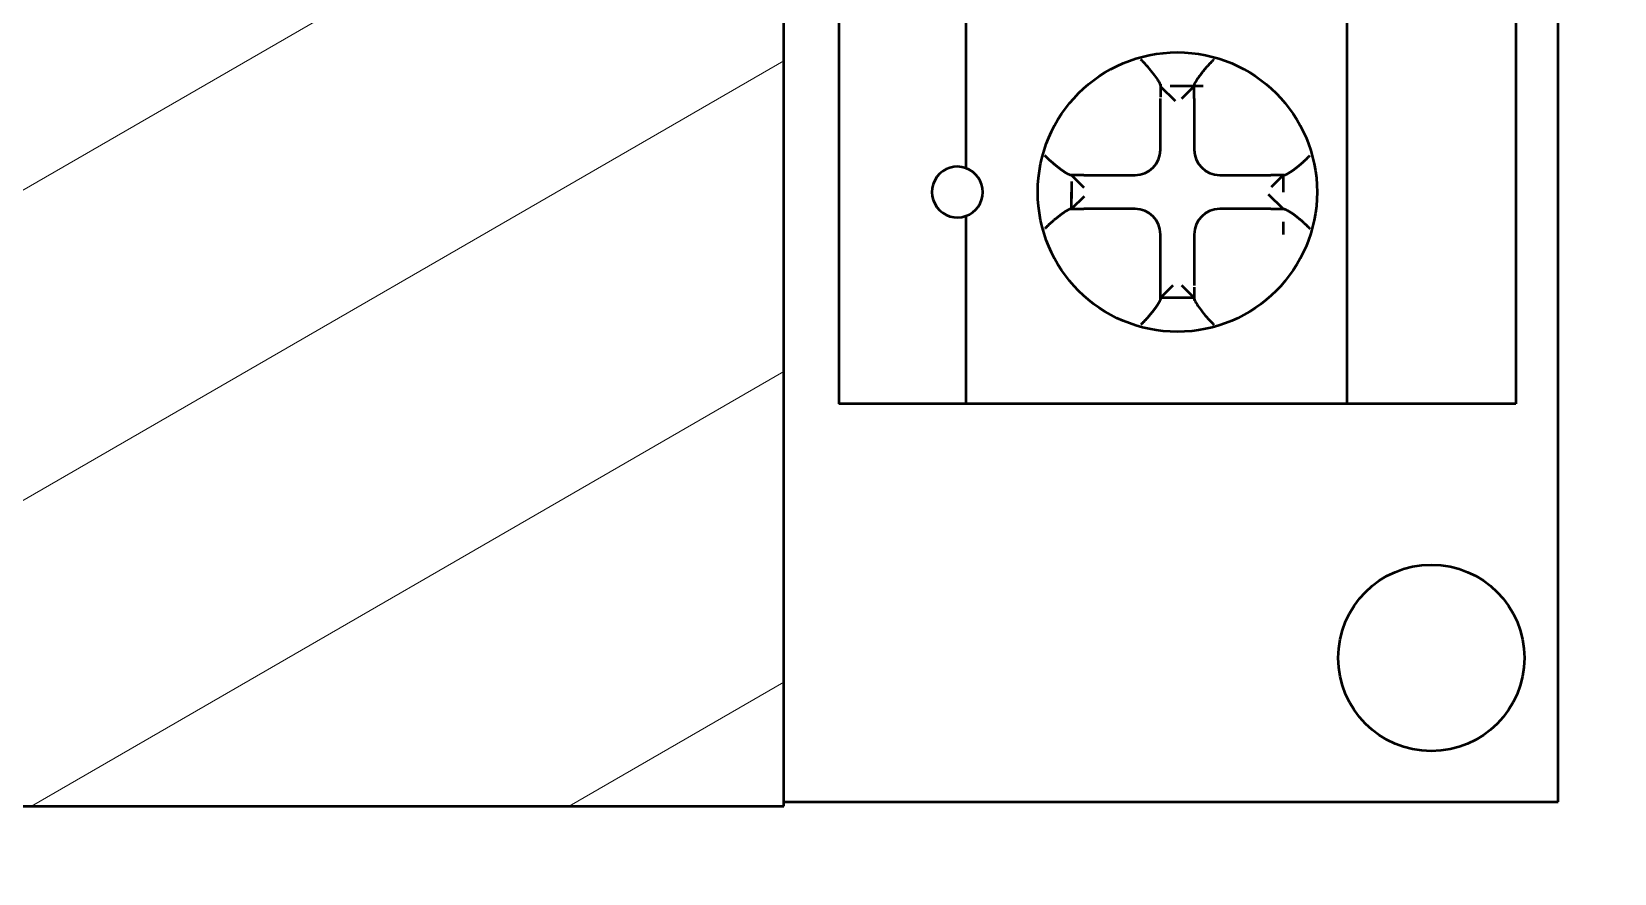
# Model space of a CAD drawing. Header units: millimetres. Extents: x 0 to 841, y 0 to 594.
# Drawn here: x 502.96 to 521.65, y 227.26 to 237.2 of the extents above; entities that cross this region are included whole.
import ezdxf

# ---------------------------------------------------------------- set-up
doc = ezdxf.new("R2010")
doc.units = ezdxf.units.MM
doc.layers.add('Hatch (ISO)', color=7, linetype='Continuous', lineweight=18)
doc.layers.add('Visible (ISO)', color=7, linetype='Continuous', lineweight=50)

msp = doc.modelspace()

# ---------------------------------------------------------------- hatches: boundary and pattern name
at = {"layer": 'Hatch (ISO)'}
h = msp.add_hatch(dxfattribs=at)
h.set_pattern_fill('ANSI31', color=256, scale=25.4, style=0)
h.set_pattern_definition([(45, (0, 0), (-2.245064, 2.245064), [])])
edge = h.paths.add_edge_path()
edge.add_ellipse((416.288, 307.621), major_axis=(-9.758, 2.186), ratio=1, start_angle=270, end_angle=282.6294)
edge.add_line((416.288, 317.621), (382.416, 317.621))
edge.add_ellipse((382.416, 312.621), major_axis=(-5, 0), ratio=1, start_angle=270, end_angle=360)
edge.add_line((377.416, 312.621), (377.416, 210.621))
edge.add_ellipse((382.416, 210.621), major_axis=(0, -5), ratio=1, start_angle=270, end_angle=360)
edge.add_line((382.416, 205.621), (416.288, 205.621))
edge.add_ellipse((416.288, 215.621), major_axis=(10, 0), ratio=1, start_angle=270, end_angle=282.6294)
edge.add_ellipse((445.416, 85.621), major_axis=(120.242, 26.942), ratio=1, start_angle=64.74122, end_angle=90, ccw=False)
edge.add_ellipse((474.544, 215.621), major_axis=(9.758, -2.186), ratio=1, start_angle=270, end_angle=282.6294)
edge.add_line((474.544, 205.621), (558.416, 205.621))
edge.add_ellipse((558.416, 210.621), major_axis=(5, 0), ratio=1, start_angle=270, end_angle=360)
edge.add_line((563.416, 210.621), (563.416, 312.621))
edge.add_ellipse((558.416, 312.621), major_axis=(0, 5), ratio=1, start_angle=270, end_angle=360)
edge.add_line((558.416, 317.621), (474.544, 317.621))
edge.add_ellipse((474.544, 307.621), major_axis=(-10, 0), ratio=1, start_angle=270, end_angle=282.6294)
edge.add_ellipse((445.416, 437.621), major_axis=(-120.242, -26.942), ratio=1, start_angle=64.74122, end_angle=90, ccw=False)
edge = h.paths.add_edge_path(flags=0)
edge.add_line((388.916, 208.621), (388.916, 210.621))
edge.add_ellipse((382.416, 210.621), major_axis=(0, 6.5), ratio=1, start_angle=270, end_angle=363.5049)
edge.add_line((382.019, 217.108), (380.416, 217.108))
edge.add_line((380.416, 217.108), (380.416, 221.814))
edge.add_spline(control_points=[(380.416, 221.814), (380.416, 222.421), (380.5, 223.145), (380.692, 224.324), (380.822, 224.956), (381.036, 226.225), (381.109, 226.863), (381.109, 228.037), (381.036, 228.675), (380.822, 229.944), (380.692, 230.576), (380.5, 231.755), (380.416, 232.479), (380.416, 233.086)], knot_values=[1.346639, 1.346639, 1.346639, 1.346639, 1.528836, 1.528836, 1.705012, 1.705012, 1.881187, 1.881187, 2.057362, 2.057362, 2.233538, 2.233538, 2.415734, 2.415734, 2.415734, 2.415734], degree=3, periodic=0)
edge.add_line((380.416, 233.086), (380.416, 241.621))
edge.add_ellipse((380.416, 244.121), major_axis=(2.5, 0), ratio=1, start_angle=270, end_angle=450)
edge.add_line((380.416, 246.621), (380.416, 276.621))
edge.add_ellipse((380.416, 279.121), major_axis=(2.5, 0), ratio=1, start_angle=270, end_angle=450)
edge.add_line((380.416, 281.621), (380.416, 306.121))
edge.add_line((380.416, 306.121), (382.489, 306.121))
edge.add_ellipse((382.416, 312.621), major_axis=(6.5, 0.073), ratio=1, start_angle=270, end_angle=359.355)
edge.add_line((388.916, 312.621), (388.916, 314.621))
edge.add_line((388.916, 314.621), (416.288, 314.621))
edge.add_ellipse((416.288, 307.621), major_axis=(7, 0), ratio=1, start_angle=77.3706, end_angle=90, ccw=False)
edge.add_ellipse((445.416, 437.621), major_axis=(123.169, -27.598), ratio=1, start_angle=270, end_angle=279.22446)
edge.add_ellipse((445.416, 311.397), major_axis=(-0.223, -7.497), ratio=1, start_angle=270, end_angle=453.4049)
edge.add_ellipse((445.416, 437.621), major_axis=(126.001, 7.497), ratio=1, start_angle=270, end_angle=279.22446)
edge.add_ellipse((474.544, 307.621), major_axis=(6.831, 1.531), ratio=1, start_angle=77.3706, end_angle=90, ccw=False)
edge.add_line((474.544, 314.621), (535.916, 314.621))
edge.add_ellipse((538.416, 314.621), major_axis=(0, -2.5), ratio=1, start_angle=270, end_angle=450)
edge.add_line((540.916, 314.621), (551.918, 314.621))
edge.add_line((551.918, 314.621), (551.918, 312.445))
edge.add_ellipse((558.416, 312.621), major_axis=(0.176, -6.498), ratio=1, start_angle=270, end_angle=359.0971)
edge.add_line((558.489, 306.121), (560.416, 306.121))
edge.add_line((560.416, 306.121), (560.416, 217.108))
edge.add_line((560.416, 217.108), (558.813, 217.108))
edge.add_ellipse((558.416, 210.621), major_axis=(-6.488, 0.397), ratio=1, start_angle=270, end_angle=361.9571)
edge.add_line((551.918, 210.796), (551.918, 208.621))
edge.add_line((551.918, 208.621), (540.916, 208.621))
edge.add_ellipse((538.416, 208.621), major_axis=(0, 2.5), ratio=1, start_angle=270, end_angle=450)
edge.add_line((535.916, 208.621), (474.544, 208.621))
edge.add_ellipse((474.544, 215.621), major_axis=(-7, 0), ratio=1, start_angle=77.3706, end_angle=90, ccw=False)
edge.add_ellipse((445.416, 85.621), major_axis=(-123.169, 27.598), ratio=1, start_angle=270, end_angle=279.22446)
edge.add_ellipse((445.416, 211.844), major_axis=(0.223, 7.497), ratio=1, start_angle=270, end_angle=453.4049)
edge.add_ellipse((445.416, 85.621), major_axis=(-126.001, -7.497), ratio=1, start_angle=270, end_angle=279.22446)
edge.add_ellipse((416.288, 215.621), major_axis=(-6.831, -1.531), ratio=1, start_angle=77.3706, end_angle=90, ccw=False)
edge.add_line((416.288, 208.621), (388.916, 208.621))
edge = h.paths.add_edge_path(flags=0)
edge.add_ellipse((557.666, 211.371), major_axis=(0, 2.172), ratio=1, start_angle=0, end_angle=360)
edge = h.paths.add_edge_path(flags=0)
edge.add_ellipse((557.666, 311.871), major_axis=(0, 2.172), ratio=1, start_angle=0, end_angle=360)
edge = h.paths.add_edge_path(flags=0)
edge.add_ellipse((383.166, 311.871), major_axis=(0, 2.172), ratio=1, start_angle=0, end_angle=360)
edge = h.paths.add_edge_path(flags=0)
edge.add_ellipse((383.166, 211.371), major_axis=(0, 2.172), ratio=1, start_angle=0, end_angle=360)
edge = h.paths.add_edge_path(flags=0)
edge.add_ellipse((445.416, 214.344), major_axis=(0, 2), ratio=1, start_angle=0, end_angle=360)
edge = h.paths.add_edge_path(flags=0)
edge.add_ellipse((445.416, 308.897), major_axis=(0, 2), ratio=1, start_angle=0, end_angle=360)
h = msp.add_hatch(dxfattribs=at)
h.set_pattern_fill('ANSI31', color=256, scale=25.4, angle=-15, style=0)
h.set_pattern_definition([(30, (0, 0), (-1.587501, 2.74963), [])])
h.paths.add_polyline_path([(494.842, 228.057), (511.842, 228.057), (511.842, 247.557), (494.842, 247.557)])

# ---------------------------------------------------------------- linework, layer by layer
at = {"layer": 'Visible (ISO)'}
for p, q in [((511.842, 228.057), (511.842, 247.557)), ((520.992, 228.107), (520.992, 247.507)), ((512.492, 242.807), (512.492, 232.807)), ((520.492, 242.807), (520.492, 232.807)), ((513.992, 240.024), (513.992, 235.589)), ((518.492, 237.407), (518.492, 232.807)), ((516.292, 236.581), (516.292, 236.427)), ((516.468, 236.381), (516.294, 236.554)), ((516.797, 236.557), (516.408, 236.557)), ((516.692, 236.557), (516.542, 236.406)), ((516.692, 236.411), (516.692, 236.566)), ((516.292, 235.807), (516.292, 236.411)), ((516.692, 236.411), (516.692, 235.807)), ((515.387, 235.507), (515.232, 235.507)), ((515.391, 235.357), (515.242, 235.507)), ((515.242, 235.433), (515.242, 235.23)), ((515.387, 235.507), (515.992, 235.507)), ((516.992, 235.507), (517.597, 235.507)), ((517.752, 235.507), (517.597, 235.507)), ((517.742, 235.507), (517.598, 235.363)), ((517.742, 235.507), (517.742, 235.307)), ((515.242, 235.107), (515.242, 235.307)), ((515.389, 235.254), (515.242, 235.107)), ((517.74, 235.108), (517.569, 235.279)), ((515.232, 235.107), (515.387, 235.107)), ((515.992, 235.107), (515.387, 235.107)), ((517.597, 235.107), (516.992, 235.107)), ((517.597, 235.107), (517.752, 235.107)), ((513.992, 235.024), (513.992, 232.807)), ((517.742, 234.955), (517.742, 234.806)), ((516.292, 234.202), (516.292, 234.807)), ((516.692, 234.807), (516.692, 234.202)), ((516.438, 234.203), (516.292, 234.057)), ((516.292, 234.047), (516.292, 234.202)), ((516.692, 234.057), (516.546, 234.203)), ((516.692, 234.182), (516.692, 234.028)), ((516.692, 234.057), (516.292, 234.057)), ((513.992, 232.807), (512.492, 232.807)), ((518.492, 232.807), (513.992, 232.807)), ((520.492, 232.807), (518.492, 232.807)), ((494.842, 228.057), (511.842, 228.057)), ((511.842, 228.107), (520.992, 228.107))]:
    msp.add_line(p, q, dxfattribs=at)
for centre, radius in [((516.492, 235.307), 1.65), ((519.492, 229.807), 1.1)]:
    msp.add_circle(centre, radius, dxfattribs=at)
for centre, start, end in [((515.992, 235.807), 270, 0), ((516.992, 235.807), 180, 270), ((513.892, 235.307), 70.5288, 289.4712), ((513.892, 235.307), 289.4712, 70.5288), ((515.992, 234.807), 0, 90), ((516.992, 234.807), 90, 180)]:
    msp.add_arc(centre, 0.3, start, end, dxfattribs=at)
for points, knots in [([(516.292, 236.566), (516.292, 236.569), (516.291, 236.573), (516.288, 236.582), (516.286, 236.587), (516.278, 236.605), (516.269, 236.619), (516.246, 236.655), (516.229, 236.678), (516.19, 236.729), (516.168, 236.756), (516.122, 236.809), (516.098, 236.835), (516.07, 236.863), (516.065, 236.868), (516.06, 236.872)], [0.000001, 0.000001, 0.000001, 0.000001, 0.00287768, 0.00287768, 0.00591078, 0.00591078, 0.01244531, 0.01244531, 0.0208303, 0.0208303, 0.02984915, 0.02984915, 0.03976854, 0.03976854, 0.04179777, 0.04179777, 0.04179777, 0.04179777]), ([(516.692, 236.566), (516.692, 236.568), (516.692, 236.569), (516.692, 236.57), (516.692, 236.571), (516.693, 236.573), (516.693, 236.574), (516.693, 236.576), (516.694, 236.577), (516.694, 236.579), (516.695, 236.58), (516.696, 236.582), (516.696, 236.584), (516.697, 236.586), (516.698, 236.587), (516.699, 236.589), (516.7, 236.591), (516.7, 236.593), (516.701, 236.595), (516.702, 236.596), (516.702, 236.597), (516.703, 236.598), (516.703, 236.599), (516.704, 236.6), (516.705, 236.601), (516.706, 236.603), (516.707, 236.605), (516.708, 236.607), (516.709, 236.609), (516.711, 236.612), (516.712, 236.614), (516.713, 236.616), (516.715, 236.618), (516.716, 236.621), (516.717, 236.623), (516.719, 236.625), (516.72, 236.628), (516.722, 236.63), (516.723, 236.632), (516.725, 236.635), (516.726, 236.637), (516.728, 236.64), (516.73, 236.642), (516.731, 236.645), (516.733, 236.647), (516.735, 236.65), (516.736, 236.652), (516.738, 236.655), (516.74, 236.657), (516.742, 236.66), (516.744, 236.662), (516.745, 236.665), (516.747, 236.668), (516.749, 236.67), (516.751, 236.673), (516.753, 236.675), (516.755, 236.678), (516.757, 236.681), (516.759, 236.683), (516.76, 236.686), (516.762, 236.688), (516.764, 236.691), (516.766, 236.694), (516.768, 236.696), (516.77, 236.699), (516.772, 236.702), (516.774, 236.704), (516.777, 236.707), (516.779, 236.71), (516.781, 236.712), (516.783, 236.715), (516.785, 236.718), (516.787, 236.72), (516.789, 236.723), (516.791, 236.726), (516.793, 236.728), (516.795, 236.731), (516.798, 236.734), (516.8, 236.736), (516.802, 236.739), (516.804, 236.742), (516.806, 236.744), (516.808, 236.747), (516.811, 236.75), (516.813, 236.752), (516.815, 236.755), (516.817, 236.758), (516.819, 236.76), (516.821, 236.763), (516.824, 236.766), (516.826, 236.768), (516.828, 236.771), (516.83, 236.773), (516.833, 236.776), (516.835, 236.778), (516.837, 236.781), (516.839, 236.784), (516.841, 236.786), (516.844, 236.789), (516.846, 236.791), (516.848, 236.794), (516.85, 236.796), (516.853, 236.799), (516.855, 236.801), (516.857, 236.804), (516.859, 236.806), (516.861, 236.809), (516.864, 236.811), (516.866, 236.813), (516.868, 236.816), (516.87, 236.818), (516.873, 236.821), (516.875, 236.823), (516.877, 236.825), (516.879, 236.828), (516.881, 236.83), (516.884, 236.832), (516.886, 236.834), (516.888, 236.837), (516.89, 236.839), (516.892, 236.841), (516.894, 236.843), (516.897, 236.846), (516.899, 236.848), (516.901, 236.85), (516.903, 236.852), (516.905, 236.854), (516.907, 236.856), (516.909, 236.858), (516.911, 236.86), (516.913, 236.862), (516.916, 236.864), (516.918, 236.866), (516.92, 236.868), (516.922, 236.87), (516.924, 236.872)], [0, 0, 0, 0, 0.022727, 0.022727, 0.022727, 0.045455, 0.045455, 0.045455, 0.068182, 0.068182, 0.068182, 0.090909, 0.090909, 0.090909, 0.113636, 0.113636, 0.113636, 0.136364, 0.136364, 0.136364, 0.147688, 0.147688, 0.147688, 0.159091, 0.159091, 0.159091, 0.181818, 0.181818, 0.181818, 0.204545, 0.204545, 0.204545, 0.227273, 0.227273, 0.227273, 0.25, 0.25, 0.25, 0.272727, 0.272727, 0.272727, 0.295455, 0.295455, 0.295455, 0.318182, 0.318182, 0.318182, 0.340909, 0.340909, 0.340909, 0.363636, 0.363636, 0.363636, 0.386364, 0.386364, 0.386364, 0.409091, 0.409091, 0.409091, 0.431818, 0.431818, 0.431818, 0.454545, 0.454545, 0.454545, 0.477273, 0.477273, 0.477273, 0.5, 0.5, 0.5, 0.522727, 0.522727, 0.522727, 0.545455, 0.545455, 0.545455, 0.568182, 0.568182, 0.568182, 0.590909, 0.590909, 0.590909, 0.613636, 0.613636, 0.613636, 0.636364, 0.636364, 0.636364, 0.659091, 0.659091, 0.659091, 0.681818, 0.681818, 0.681818, 0.704545, 0.704545, 0.704545, 0.727273, 0.727273, 0.727273, 0.75, 0.75, 0.75, 0.772727, 0.772727, 0.772727, 0.795455, 0.795455, 0.795455, 0.818182, 0.818182, 0.818182, 0.840909, 0.840909, 0.840909, 0.863636, 0.863636, 0.863636, 0.886364, 0.886364, 0.886364, 0.909091, 0.909091, 0.909091, 0.931818, 0.931818, 0.931818, 0.954545, 0.954545, 0.954545, 0.977273, 0.977273, 0.977273, 1, 1, 1, 1]), ([(515.232, 235.507), (515.231, 235.507), (515.23, 235.507), (515.228, 235.507), (515.227, 235.507), (515.226, 235.507), (515.224, 235.508), (515.223, 235.508), (515.221, 235.509), (515.22, 235.509), (515.218, 235.51), (515.216, 235.51), (515.215, 235.511), (515.213, 235.512), (515.211, 235.513), (515.209, 235.513), (515.207, 235.514), (515.206, 235.515), (515.204, 235.516), (515.202, 235.517), (515.2, 235.518), (515.198, 235.519), (515.195, 235.52), (515.193, 235.522), (515.191, 235.523), (515.19, 235.524), (515.188, 235.524), (515.187, 235.525), (515.184, 235.527), (515.181, 235.529), (515.178, 235.531), (515.175, 235.532), (515.173, 235.534), (515.171, 235.535), (515.168, 235.537), (515.166, 235.538), (515.164, 235.54), (515.161, 235.541), (515.159, 235.543), (515.156, 235.544), (515.154, 235.546), (515.151, 235.548), (515.149, 235.549), (515.146, 235.551), (515.144, 235.553), (515.141, 235.555), (515.139, 235.556), (515.136, 235.558), (515.134, 235.56), (515.131, 235.562), (515.128, 235.564), (515.126, 235.566), (515.123, 235.568), (515.121, 235.569), (515.118, 235.571), (515.115, 235.573), (515.113, 235.575), (515.11, 235.577), (515.107, 235.579), (515.105, 235.581), (515.102, 235.583), (515.099, 235.585), (515.097, 235.587), (515.094, 235.589), (515.091, 235.591), (515.089, 235.593), (515.086, 235.595), (515.083, 235.597), (515.081, 235.6), (515.078, 235.602), (515.075, 235.604), (515.073, 235.606), (515.07, 235.608), (515.067, 235.61), (515.065, 235.612), (515.062, 235.614), (515.06, 235.616), (515.058, 235.617), (515.056, 235.619), (515.053, 235.622), (515.05, 235.625), (515.046, 235.627), (515.043, 235.63), (515.041, 235.632), (515.038, 235.634), (515.036, 235.636), (515.033, 235.638), (515.03, 235.641), (515.028, 235.643), (515.025, 235.645), (515.023, 235.647), (515.02, 235.649), (515.017, 235.652), (515.015, 235.654), (515.012, 235.656), (515.01, 235.658), (515.007, 235.661), (515.005, 235.663), (515.002, 235.665), (515, 235.667), (514.997, 235.67), (514.995, 235.672), (514.992, 235.674), (514.99, 235.676), (514.987, 235.678), (514.985, 235.681), (514.983, 235.683), (514.98, 235.685), (514.978, 235.687), (514.976, 235.69), (514.973, 235.692), (514.971, 235.694), (514.969, 235.696), (514.966, 235.698), (514.964, 235.7), (514.962, 235.703), (514.96, 235.705), (514.957, 235.707), (514.955, 235.709), (514.953, 235.711), (514.951, 235.713), (514.949, 235.716), (514.947, 235.718), (514.944, 235.72), (514.942, 235.722), (514.94, 235.724), (514.938, 235.726), (514.936, 235.728), (514.934, 235.73), (514.932, 235.732), (514.93, 235.734), (514.928, 235.736), (514.926, 235.738)], [0, 0, 0, 0, 0.022727, 0.022727, 0.022727, 0.045455, 0.045455, 0.045455, 0.068182, 0.068182, 0.068182, 0.090909, 0.090909, 0.090909, 0.113636, 0.113636, 0.113636, 0.136364, 0.136364, 0.136364, 0.159091, 0.159091, 0.159091, 0.181818, 0.181818, 0.181818, 0.197847, 0.197847, 0.197847, 0.227273, 0.227273, 0.227273, 0.25, 0.25, 0.25, 0.272727, 0.272727, 0.272727, 0.295455, 0.295455, 0.295455, 0.318182, 0.318182, 0.318182, 0.340909, 0.340909, 0.340909, 0.363636, 0.363636, 0.363636, 0.386364, 0.386364, 0.386364, 0.409091, 0.409091, 0.409091, 0.431818, 0.431818, 0.431818, 0.454545, 0.454545, 0.454545, 0.477273, 0.477273, 0.477273, 0.5, 0.5, 0.5, 0.522727, 0.522727, 0.522727, 0.545455, 0.545455, 0.545455, 0.568182, 0.568182, 0.568182, 0.584169, 0.584169, 0.584169, 0.613636, 0.613636, 0.613636, 0.636364, 0.636364, 0.636364, 0.659091, 0.659091, 0.659091, 0.681818, 0.681818, 0.681818, 0.704545, 0.704545, 0.704545, 0.727273, 0.727273, 0.727273, 0.75, 0.75, 0.75, 0.772727, 0.772727, 0.772727, 0.795455, 0.795455, 0.795455, 0.818182, 0.818182, 0.818182, 0.840909, 0.840909, 0.840909, 0.863636, 0.863636, 0.863636, 0.886364, 0.886364, 0.886364, 0.909091, 0.909091, 0.909091, 0.931818, 0.931818, 0.931818, 0.954545, 0.954545, 0.954545, 0.977273, 0.977273, 0.977273, 1, 1, 1, 1]), ([(517.752, 235.507), (517.753, 235.507), (517.754, 235.507), (517.755, 235.507), (517.757, 235.507), (517.758, 235.507), (517.759, 235.508), (517.761, 235.508), (517.762, 235.509), (517.764, 235.509), (517.766, 235.51), (517.767, 235.51), (517.769, 235.511), (517.771, 235.512), (517.773, 235.513), (517.774, 235.513), (517.776, 235.514), (517.778, 235.515), (517.78, 235.516), (517.782, 235.517), (517.784, 235.518), (517.786, 235.519), (517.788, 235.52), (517.79, 235.522), (517.793, 235.523), (517.795, 235.524), (517.797, 235.525), (517.799, 235.527), (517.801, 235.528), (517.804, 235.529), (517.806, 235.531), (517.808, 235.532), (517.811, 235.534), (517.813, 235.535), (517.815, 235.537), (517.818, 235.538), (517.82, 235.54), (517.823, 235.541), (517.825, 235.543), (517.827, 235.544), (517.83, 235.546), (517.832, 235.548), (517.835, 235.549), (517.837, 235.551), (517.84, 235.553), (517.843, 235.555), (517.845, 235.556), (517.848, 235.558), (517.85, 235.56), (517.853, 235.562), (517.855, 235.564), (517.858, 235.566), (517.861, 235.568), (517.863, 235.569), (517.866, 235.571), (517.868, 235.573), (517.871, 235.575), (517.874, 235.577), (517.876, 235.579), (517.879, 235.581), (517.882, 235.583), (517.884, 235.585), (517.887, 235.587), (517.89, 235.589), (517.892, 235.591), (517.895, 235.593), (517.898, 235.595), (517.9, 235.597), (517.903, 235.6), (517.906, 235.602), (517.908, 235.604), (517.911, 235.606), (517.914, 235.608), (517.916, 235.61), (517.919, 235.612), (517.922, 235.614), (517.924, 235.617), (517.927, 235.619), (517.93, 235.621), (517.932, 235.623), (517.935, 235.625), (517.938, 235.627), (517.94, 235.63), (517.943, 235.632), (517.946, 235.634), (517.948, 235.636), (517.951, 235.638), (517.953, 235.641), (517.956, 235.642), (517.958, 235.644), (517.96, 235.646), (517.963, 235.649), (517.966, 235.651), (517.969, 235.654), (517.971, 235.656), (517.974, 235.658), (517.976, 235.661), (517.979, 235.663), (517.982, 235.665), (517.984, 235.667), (517.986, 235.67), (517.989, 235.672), (517.991, 235.674), (517.994, 235.676), (517.996, 235.678), (517.999, 235.681), (518.001, 235.683), (518.003, 235.685), (518.006, 235.687), (518.008, 235.69), (518.011, 235.692), (518.013, 235.694), (518.015, 235.696), (518.017, 235.698), (518.02, 235.7), (518.022, 235.703), (518.024, 235.705), (518.026, 235.707), (518.029, 235.709), (518.031, 235.711), (518.033, 235.713), (518.035, 235.716), (518.037, 235.718), (518.039, 235.72), (518.041, 235.722), (518.043, 235.724), (518.045, 235.726), (518.048, 235.728), (518.05, 235.73), (518.051, 235.732), (518.053, 235.734), (518.055, 235.736), (518.057, 235.738)], [0, 0, 0, 0, 0.0227273, 0.0227273, 0.0227273, 0.0454545, 0.0454545, 0.0454545, 0.0681818, 0.0681818, 0.0681818, 0.0909091, 0.0909091, 0.0909091, 0.1136364, 0.1136364, 0.1136364, 0.1363636, 0.1363636, 0.1363636, 0.1590909, 0.1590909, 0.1590909, 0.1818182, 0.1818182, 0.1818182, 0.2045455, 0.2045455, 0.2045455, 0.2272727, 0.2272727, 0.2272727, 0.25, 0.25, 0.25, 0.2727273, 0.2727273, 0.2727273, 0.2954545, 0.2954545, 0.2954545, 0.3181818, 0.3181818, 0.3181818, 0.3409091, 0.3409091, 0.3409091, 0.3636364, 0.3636364, 0.3636364, 0.3863636, 0.3863636, 0.3863636, 0.4090909, 0.4090909, 0.4090909, 0.4318182, 0.4318182, 0.4318182, 0.4545455, 0.4545455, 0.4545455, 0.4772727, 0.4772727, 0.4772727, 0.5, 0.5, 0.5, 0.5227273, 0.5227273, 0.5227273, 0.5454545, 0.5454545, 0.5454545, 0.5681818, 0.5681818, 0.5681818, 0.5909091, 0.5909091, 0.5909091, 0.6136364, 0.6136364, 0.6136364, 0.6363636, 0.6363636, 0.6363636, 0.6590909, 0.6590909, 0.6590909, 0.6782749, 0.6782749, 0.6782749, 0.7045455, 0.7045455, 0.7045455, 0.7272727, 0.7272727, 0.7272727, 0.75, 0.75, 0.75, 0.7727273, 0.7727273, 0.7727273, 0.7954545, 0.7954545, 0.7954545, 0.8181818, 0.8181818, 0.8181818, 0.8409091, 0.8409091, 0.8409091, 0.8636364, 0.8636364, 0.8636364, 0.8863636, 0.8863636, 0.8863636, 0.9090909, 0.9090909, 0.9090909, 0.9318182, 0.9318182, 0.9318182, 0.9545455, 0.9545455, 0.9545455, 0.9772727, 0.9772727, 0.9772727, 1, 1, 1, 1]), ([(515.232, 235.107), (515.231, 235.107), (515.23, 235.107), (515.228, 235.106), (515.227, 235.106), (515.226, 235.106), (515.224, 235.105), (515.223, 235.105), (515.221, 235.105), (515.22, 235.104), (515.218, 235.104), (515.216, 235.103), (515.215, 235.102), (515.213, 235.101), (515.211, 235.101), (515.209, 235.1), (515.207, 235.099), (515.206, 235.098), (515.204, 235.097), (515.202, 235.096), (515.2, 235.095), (515.198, 235.094), (515.195, 235.093), (515.193, 235.092), (515.191, 235.09), (515.189, 235.089), (515.187, 235.088), (515.185, 235.087), (515.182, 235.085), (515.18, 235.084), (515.178, 235.083), (515.175, 235.081), (515.173, 235.08), (515.171, 235.078), (515.168, 235.077), (515.166, 235.075), (515.164, 235.074), (515.161, 235.072), (515.159, 235.07), (515.156, 235.069), (515.154, 235.067), (515.151, 235.065), (515.149, 235.064), (515.146, 235.062), (515.144, 235.06), (515.141, 235.059), (515.139, 235.057), (515.136, 235.055), (515.134, 235.053), (515.131, 235.051), (515.128, 235.049), (515.126, 235.048), (515.123, 235.046), (515.121, 235.044), (515.118, 235.042), (515.115, 235.04), (515.113, 235.038), (515.11, 235.036), (515.107, 235.034), (515.105, 235.032), (515.102, 235.03), (515.099, 235.028), (515.097, 235.026), (515.094, 235.024), (515.091, 235.022), (515.089, 235.02), (515.086, 235.018), (515.083, 235.016), (515.081, 235.014), (515.078, 235.012), (515.075, 235.009), (515.073, 235.007), (515.07, 235.005), (515.067, 235.003), (515.065, 235.001), (515.062, 234.999), (515.059, 234.997), (515.057, 234.994), (515.054, 234.992), (515.051, 234.99), (515.049, 234.988), (515.046, 234.986), (515.043, 234.984), (515.041, 234.981), (515.038, 234.979), (515.036, 234.977), (515.033, 234.975), (515.03, 234.973), (515.028, 234.971), (515.026, 234.969), (515.024, 234.967), (515.021, 234.964), (515.018, 234.962), (515.015, 234.959), (515.012, 234.957), (515.01, 234.955), (515.007, 234.953), (515.005, 234.95), (515.002, 234.948), (515, 234.946), (514.997, 234.944), (514.995, 234.941), (514.992, 234.939), (514.99, 234.937), (514.987, 234.935), (514.985, 234.933), (514.983, 234.93), (514.98, 234.928), (514.978, 234.926), (514.976, 234.924), (514.973, 234.921), (514.971, 234.919), (514.969, 234.917), (514.966, 234.915), (514.964, 234.913), (514.962, 234.911), (514.96, 234.908), (514.957, 234.906), (514.955, 234.904), (514.953, 234.902), (514.951, 234.9), (514.949, 234.898), (514.947, 234.896), (514.944, 234.893), (514.942, 234.891), (514.94, 234.889), (514.938, 234.887), (514.936, 234.885), (514.934, 234.883), (514.932, 234.881), (514.93, 234.879), (514.928, 234.877), (514.926, 234.875)], [0, 0, 0, 0, 0.0227273, 0.0227273, 0.0227273, 0.0454545, 0.0454545, 0.0454545, 0.0681818, 0.0681818, 0.0681818, 0.0909091, 0.0909091, 0.0909091, 0.1136364, 0.1136364, 0.1136364, 0.1363636, 0.1363636, 0.1363636, 0.1590909, 0.1590909, 0.1590909, 0.1818182, 0.1818182, 0.1818182, 0.2045455, 0.2045455, 0.2045455, 0.2272727, 0.2272727, 0.2272727, 0.25, 0.25, 0.25, 0.2727273, 0.2727273, 0.2727273, 0.2954545, 0.2954545, 0.2954545, 0.3181818, 0.3181818, 0.3181818, 0.3409091, 0.3409091, 0.3409091, 0.3636364, 0.3636364, 0.3636364, 0.3863636, 0.3863636, 0.3863636, 0.4090909, 0.4090909, 0.4090909, 0.4318182, 0.4318182, 0.4318182, 0.4545455, 0.4545455, 0.4545455, 0.4772727, 0.4772727, 0.4772727, 0.5, 0.5, 0.5, 0.5227273, 0.5227273, 0.5227273, 0.5454545, 0.5454545, 0.5454545, 0.5681818, 0.5681818, 0.5681818, 0.5909091, 0.5909091, 0.5909091, 0.6136364, 0.6136364, 0.6136364, 0.6363636, 0.6363636, 0.6363636, 0.6590909, 0.6590909, 0.6590909, 0.6782749, 0.6782749, 0.6782749, 0.7045455, 0.7045455, 0.7045455, 0.7272727, 0.7272727, 0.7272727, 0.75, 0.75, 0.75, 0.7727273, 0.7727273, 0.7727273, 0.7954545, 0.7954545, 0.7954545, 0.8181818, 0.8181818, 0.8181818, 0.8409091, 0.8409091, 0.8409091, 0.8636364, 0.8636364, 0.8636364, 0.8863636, 0.8863636, 0.8863636, 0.9090909, 0.9090909, 0.9090909, 0.9318182, 0.9318182, 0.9318182, 0.9545455, 0.9545455, 0.9545455, 0.9772727, 0.9772727, 0.9772727, 1, 1, 1, 1]), ([(517.752, 235.107), (517.753, 235.107), (517.754, 235.107), (517.755, 235.106), (517.757, 235.106), (517.758, 235.106), (517.759, 235.105), (517.761, 235.105), (517.762, 235.105), (517.764, 235.104), (517.766, 235.104), (517.767, 235.103), (517.769, 235.102), (517.771, 235.101), (517.773, 235.101), (517.774, 235.1), (517.776, 235.099), (517.778, 235.098), (517.78, 235.097), (517.782, 235.096), (517.784, 235.095), (517.786, 235.094), (517.788, 235.093), (517.79, 235.092), (517.793, 235.09), (517.794, 235.09), (517.796, 235.089), (517.797, 235.088), (517.8, 235.086), (517.803, 235.084), (517.806, 235.083), (517.808, 235.081), (517.811, 235.08), (517.813, 235.078), (517.815, 235.077), (517.818, 235.075), (517.82, 235.074), (517.823, 235.072), (517.825, 235.07), (517.827, 235.069), (517.83, 235.067), (517.832, 235.065), (517.835, 235.064), (517.837, 235.062), (517.84, 235.06), (517.843, 235.059), (517.845, 235.057), (517.848, 235.055), (517.85, 235.053), (517.853, 235.051), (517.855, 235.049), (517.858, 235.048), (517.861, 235.046), (517.863, 235.044), (517.866, 235.042), (517.868, 235.04), (517.871, 235.038), (517.874, 235.036), (517.876, 235.034), (517.879, 235.032), (517.882, 235.03), (517.884, 235.028), (517.887, 235.026), (517.89, 235.024), (517.892, 235.022), (517.895, 235.02), (517.898, 235.018), (517.9, 235.016), (517.903, 235.014), (517.906, 235.012), (517.908, 235.009), (517.911, 235.007), (517.914, 235.005), (517.916, 235.003), (517.919, 235.001), (517.922, 234.999), (517.924, 234.997), (517.925, 234.996), (517.927, 234.994), (517.931, 234.991), (517.934, 234.989), (517.938, 234.986), (517.94, 234.984), (517.943, 234.981), (517.946, 234.979), (517.948, 234.977), (517.951, 234.975), (517.953, 234.973), (517.956, 234.97), (517.959, 234.968), (517.961, 234.966), (517.964, 234.964), (517.966, 234.961), (517.969, 234.959), (517.971, 234.957), (517.974, 234.955), (517.976, 234.953), (517.979, 234.95), (517.982, 234.948), (517.984, 234.946), (517.986, 234.944), (517.989, 234.941), (517.991, 234.939), (517.994, 234.937), (517.996, 234.935), (517.999, 234.933), (518.001, 234.93), (518.003, 234.928), (518.006, 234.926), (518.008, 234.924), (518.011, 234.921), (518.013, 234.919), (518.015, 234.917), (518.017, 234.915), (518.02, 234.913), (518.022, 234.911), (518.024, 234.908), (518.026, 234.906), (518.029, 234.904), (518.031, 234.902), (518.033, 234.9), (518.035, 234.898), (518.037, 234.896), (518.039, 234.893), (518.041, 234.891), (518.043, 234.889), (518.045, 234.887), (518.048, 234.885), (518.05, 234.883), (518.051, 234.881), (518.053, 234.879), (518.055, 234.877), (518.057, 234.875)], [0, 0, 0, 0, 0.022727, 0.022727, 0.022727, 0.045455, 0.045455, 0.045455, 0.068182, 0.068182, 0.068182, 0.090909, 0.090909, 0.090909, 0.113636, 0.113636, 0.113636, 0.136364, 0.136364, 0.136364, 0.159091, 0.159091, 0.159091, 0.181818, 0.181818, 0.181818, 0.197847, 0.197847, 0.197847, 0.227273, 0.227273, 0.227273, 0.25, 0.25, 0.25, 0.272727, 0.272727, 0.272727, 0.295455, 0.295455, 0.295455, 0.318182, 0.318182, 0.318182, 0.340909, 0.340909, 0.340909, 0.363636, 0.363636, 0.363636, 0.386364, 0.386364, 0.386364, 0.409091, 0.409091, 0.409091, 0.431818, 0.431818, 0.431818, 0.454545, 0.454545, 0.454545, 0.477273, 0.477273, 0.477273, 0.5, 0.5, 0.5, 0.522727, 0.522727, 0.522727, 0.545455, 0.545455, 0.545455, 0.568182, 0.568182, 0.568182, 0.584169, 0.584169, 0.584169, 0.613636, 0.613636, 0.613636, 0.636364, 0.636364, 0.636364, 0.659091, 0.659091, 0.659091, 0.681818, 0.681818, 0.681818, 0.704545, 0.704545, 0.704545, 0.727273, 0.727273, 0.727273, 0.75, 0.75, 0.75, 0.772727, 0.772727, 0.772727, 0.795455, 0.795455, 0.795455, 0.818182, 0.818182, 0.818182, 0.840909, 0.840909, 0.840909, 0.863636, 0.863636, 0.863636, 0.886364, 0.886364, 0.886364, 0.909091, 0.909091, 0.909091, 0.931818, 0.931818, 0.931818, 0.954545, 0.954545, 0.954545, 0.977273, 0.977273, 0.977273, 1, 1, 1, 1]), ([(516.292, 234.047), (516.292, 234.046), (516.292, 234.044), (516.292, 234.043), (516.291, 234.042), (516.291, 234.041), (516.291, 234.039), (516.29, 234.038), (516.29, 234.036), (516.289, 234.034), (516.289, 234.033), (516.288, 234.031), (516.287, 234.029), (516.287, 234.028), (516.286, 234.026), (516.285, 234.024), (516.284, 234.022), (516.283, 234.02), (516.282, 234.018), (516.282, 234.017), (516.281, 234.016), (516.281, 234.015), (516.28, 234.014), (516.28, 234.013), (516.279, 234.012), (516.278, 234.01), (516.277, 234.008), (516.276, 234.006), (516.275, 234.004), (516.273, 234.002), (516.272, 233.999), (516.271, 233.997), (516.269, 233.995), (516.268, 233.993), (516.266, 233.99), (516.265, 233.988), (516.263, 233.986), (516.262, 233.983), (516.26, 233.981), (516.259, 233.978), (516.257, 233.976), (516.256, 233.973), (516.254, 233.971), (516.252, 233.969), (516.251, 233.966), (516.249, 233.964), (516.247, 233.961), (516.246, 233.959), (516.244, 233.956), (516.242, 233.953), (516.24, 233.951), (516.238, 233.948), (516.237, 233.946), (516.235, 233.943), (516.233, 233.94), (516.231, 233.938), (516.229, 233.935), (516.227, 233.933), (516.225, 233.93), (516.223, 233.927), (516.221, 233.925), (516.219, 233.922), (516.217, 233.919), (516.215, 233.917), (516.213, 233.914), (516.211, 233.911), (516.209, 233.909), (516.207, 233.906), (516.205, 233.903), (516.203, 233.901), (516.201, 233.898), (516.199, 233.895), (516.197, 233.893), (516.195, 233.89), (516.193, 233.887), (516.19, 233.885), (516.188, 233.882), (516.186, 233.879), (516.184, 233.877), (516.182, 233.874), (516.18, 233.871), (516.178, 233.869), (516.175, 233.866), (516.173, 233.863), (516.171, 233.861), (516.169, 233.858), (516.167, 233.856), (516.164, 233.853), (516.162, 233.85), (516.16, 233.848), (516.158, 233.845), (516.156, 233.842), (516.153, 233.84), (516.151, 233.837), (516.149, 233.835), (516.147, 233.832), (516.145, 233.83), (516.142, 233.827), (516.14, 233.825), (516.138, 233.822), (516.136, 233.819), (516.133, 233.817), (516.131, 233.814), (516.129, 233.812), (516.127, 233.81), (516.124, 233.807), (516.122, 233.805), (516.12, 233.802), (516.118, 233.8), (516.116, 233.797), (516.113, 233.795), (516.111, 233.793), (516.109, 233.79), (516.107, 233.788), (516.105, 233.786), (516.102, 233.783), (516.1, 233.781), (516.098, 233.779), (516.096, 233.776), (516.094, 233.774), (516.091, 233.772), (516.089, 233.77), (516.087, 233.768), (516.085, 233.766), (516.083, 233.763), (516.081, 233.761), (516.079, 233.759), (516.077, 233.757), (516.074, 233.755), (516.072, 233.753), (516.07, 233.751), (516.068, 233.749), (516.066, 233.747), (516.064, 233.745), (516.062, 233.743), (516.06, 233.741)], [0, 0, 0, 0, 0.022727, 0.022727, 0.022727, 0.045455, 0.045455, 0.045455, 0.068182, 0.068182, 0.068182, 0.090909, 0.090909, 0.090909, 0.113636, 0.113636, 0.113636, 0.136364, 0.136364, 0.136364, 0.147688, 0.147688, 0.147688, 0.159091, 0.159091, 0.159091, 0.181818, 0.181818, 0.181818, 0.204545, 0.204545, 0.204545, 0.227273, 0.227273, 0.227273, 0.25, 0.25, 0.25, 0.272727, 0.272727, 0.272727, 0.295455, 0.295455, 0.295455, 0.318182, 0.318182, 0.318182, 0.340909, 0.340909, 0.340909, 0.363636, 0.363636, 0.363636, 0.386364, 0.386364, 0.386364, 0.409091, 0.409091, 0.409091, 0.431818, 0.431818, 0.431818, 0.454545, 0.454545, 0.454545, 0.477273, 0.477273, 0.477273, 0.5, 0.5, 0.5, 0.522727, 0.522727, 0.522727, 0.545455, 0.545455, 0.545455, 0.568182, 0.568182, 0.568182, 0.590909, 0.590909, 0.590909, 0.613636, 0.613636, 0.613636, 0.636364, 0.636364, 0.636364, 0.659091, 0.659091, 0.659091, 0.681818, 0.681818, 0.681818, 0.704545, 0.704545, 0.704545, 0.727273, 0.727273, 0.727273, 0.75, 0.75, 0.75, 0.772727, 0.772727, 0.772727, 0.795455, 0.795455, 0.795455, 0.818182, 0.818182, 0.818182, 0.840909, 0.840909, 0.840909, 0.863636, 0.863636, 0.863636, 0.886364, 0.886364, 0.886364, 0.909091, 0.909091, 0.909091, 0.931818, 0.931818, 0.931818, 0.954545, 0.954545, 0.954545, 0.977273, 0.977273, 0.977273, 1, 1, 1, 1]), ([(516.692, 234.047), (516.692, 234.044), (516.693, 234.04), (516.695, 234.032), (516.697, 234.027), (516.706, 234.009), (516.715, 233.994), (516.738, 233.958), (516.754, 233.935), (516.794, 233.884), (516.815, 233.857), (516.861, 233.804), (516.886, 233.778), (516.914, 233.75), (516.919, 233.746), (516.924, 233.741)], [0.000001, 0.000001, 0.000001, 0.000001, 0.00287768, 0.00287768, 0.00591078, 0.00591078, 0.01244531, 0.01244531, 0.0208303, 0.0208303, 0.02984915, 0.02984915, 0.03976854, 0.03976854, 0.04179777, 0.04179777, 0.04179777, 0.04179777])]:
    msp.add_open_spline(points, degree=3, knots=knots, dxfattribs=at)

doc.saveas('drawing.dxf')
